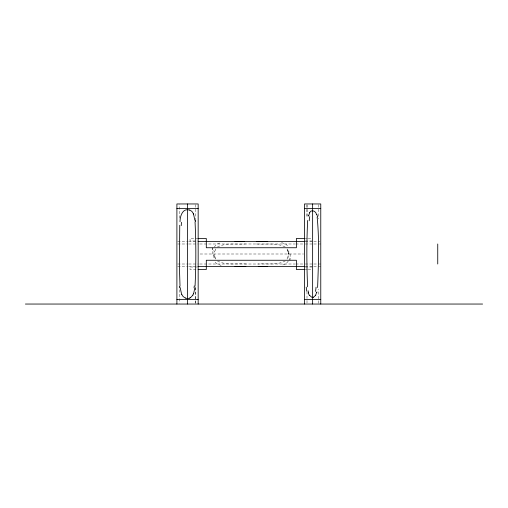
<?xml version="1.0" encoding="UTF-8"?>
<svg xmlns="http://www.w3.org/2000/svg" width="508" height="508" viewBox="0 0 508 508"><rect width="100%" height="100%" fill="white"/><g stroke="black" fill="none" stroke-linecap="round" stroke-linejoin="round"><path stroke-width="0.38" stroke-dasharray="2.54 1.91" d="M179.4 218.23L179.4 204.749M195.663 303.251L195.663 287.388M213.83 257.518L213.804 252.647M288.868 254L288.868 253.149M318.268 303.263L318.268 289.217M213.817 251.143L213.83 250.482M288.855 256.858L288.836 257.518M214.751 251.587L214.916 250.819M287.915 256.413L287.757 257.181M214.363 246.99L216.567 244.215L221.145 242.564M288.309 261.01L286.099 263.785L281.521 265.436M215.221 249.847L215.64 248.952M287.452 258.153L287.026 259.048M217.38 247.028C225.901 242.557 236.201 244.64 245.453 243.992M285.286 260.972C277.044 265.366 267.024 263.366 258.058 264.008M198.164 238.487L190.03 238.487L190.03 240.995L197.428 240.995M305.245 238.487L307.461 238.487M308.204 238.487L311.899 238.487M305.245 240.995L312.636 240.995M177.686 241.49L187.922 241.49M188.709 241.49L197.377 241.49M305.276 241.49L313.023 241.49M313.798 241.49L319.996 241.49M177.686 243.992L187.922 243.992M188.709 243.992L198.164 243.992M199.746 243.992L295.015 243.992M295.808 243.992L303.714 243.992M305.276 243.992L313.023 243.992M313.798 243.992L320.77 243.992M200.12 254L303.524 254M177.686 264.008L187.922 264.008M188.709 264.008L198.164 264.008M199.746 264.008L295.015 264.008M295.777 264.008L303.714 264.008M305.276 264.008L313.023 264.008M313.798 264.008L320.77 264.008M177.686 266.51L187.922 266.51M188.709 266.51L198.164 266.51M305.276 266.51L313.023 266.51M313.798 266.51L320.77 266.51M197.428 267.005L190.03 267.005L190.03 269.513L198.164 269.513M305.245 267.005L312.636 267.005M305.245 269.513L307.461 269.513M308.204 269.513L311.899 269.513M256.375 243.992C265.9 244.666 276.498 242.475 285.286 247.028M246.291 264.008C236.791 263.277 226.155 265.557 217.38 260.972M281.521 242.564L286.099 244.215L288.309 246.99M221.145 265.436L216.567 263.785L214.363 261.01M287.026 248.952L287.452 249.847M215.64 259.048L215.221 258.153M287.757 250.819L287.915 251.587M214.916 257.181L214.751 256.413M288.836 250.482L288.861 252.139M288.868 252.476L288.868 255.353M213.804 255.353L213.804 254.851M318.268 204.737L318.268 218.783M307.003 291.535L307.003 303.263M195.663 204.737L195.663 220.612M195.663 287.623L195.663 303.263M179.4 289.77L179.4 303.251M290.132 253.981A12.446 2.21 88.6 0 1 289.973 260.28M287.56 249.765A7.487 5.709 -81 0 1 287.884 250.749M288.315 251.371A8.369 5.118 -88.7 0 1 288.252 256.597M287.623 257.118A7.487 5.448 83.8 0 1 287.337 258.07M215.106 258.235A7.487 5.709 -81 0 1 214.789 257.251M214.357 256.629A8.369 5.118 -88.7 0 1 214.42 251.403M215.043 250.882A7.487 5.448 83.8 0 1 215.335 249.93M212.7 249.885A10.979 6.248 78.8 0 1 212.928 248.037M212.541 254.019A12.446 2.21 88.6 0 1 212.693 247.72M289.973 258.115A10.979 6.248 78.8 0 1 289.744 259.963M287.56 249.879A10.979 4 -85.4 0 1 287.591 251.136M215.106 258.121A10.979 4 -85.4 0 1 215.075 256.864M307.003 204.737L307.003 217.221L307.003 204.737"/><path stroke-width="0.76" d="M179.756 225.26L179.413 267.157L180.016 286.195M195.04 286.195C196.094 264.77 196.082 243.23 195.04 221.806M307.658 220.478C306.546 242.557 306.654 264.744 307.588 286.829M317.614 287.522C318.446 264.09 319.462 240.43 317.144 217.068M180.016 221.806C179.934 216.421 182.537 207.734 189.649 210.058M194.824 288.138L193.573 293.726M308.331 216.097L308.489 215.443M316.941 291.903L316.782 292.557M192.964 295.078L190.608 297.542M309.524 212.744C311.372 208.826 316.23 211.226 316.573 214.7M315.747 295.256L313.487 297.205M235.001 241.554L244.38 241.49M267.665 266.446L258.293 266.51M176.898 208.471L198.164 208.471M304.502 208.471L320.77 208.471M198.164 238.487L206.299 238.487L206.299 247.745L296.374 247.745L296.374 238.487L304.502 238.487M198.164 241.49L304.502 241.49M198.164 266.51L304.502 266.51M198.164 269.513L206.299 269.513L206.299 260.255L296.374 260.255L296.374 269.513L304.502 269.513M176.898 299.529L198.164 299.529M304.502 299.529L320.77 299.529M25.4 304.044L482.6 304.044M256.851 241.49L267.672 241.554M245.821 266.51L235.001 266.446M309.537 295.275L311.639 297.161A2.762 2.451 0.6 0 0 313.493 297.224M193.192 213.36L191.986 211.525L190.379 210.344A5.372 4.464 -5.3 0 0 189.636 210.09M181.87 294.64L183.077 296.475L184.677 297.656A5.372 4.464 -5.3 0 0 185.426 297.91M193.573 214.274L194.888 220.351M308.572 292.868L308.096 290.754M180.175 287.649L181.483 293.726A12.91 11.557 -58.4 0 0 181.807 294.678M437.744 243.992L437.744 264.008M320.77 304.044L320.77 203.956L304.502 203.956L304.502 304.044M312.636 203.956L312.636 304.044M198.164 304.044L198.164 203.956L176.898 203.956L176.898 304.044M187.528 203.956L187.528 304.044M316.052 287.198A35.903 28.511 81.2 0 1 315.519 291.395M316.49 292.468A12.129 11.011 68 0 1 315.589 295.161M309.391 295.364A11.386 10.776 -42.8 0 1 308.375 292.932M306.775 291.186A41.129 35.033 -77.1 0 1 306.21 287.109M309.22 220.802A35.903 28.511 81.2 0 1 309.753 216.605M308.781 215.532A12.129 11.011 68 0 1 309.683 212.839M316.916 214.56A20.822 19.031 -66.2 0 1 317.513 216.967M181.242 225.654A64.465 40.843 84.4 0 1 181.47 222.307M193.256 213.322A12.91 11.557 -58.4 0 1 193.65 214.236M195.339 220.193A48.622 35.541 -81.1 0 1 195.504 221.659M194.246 285.953A47.155 33.598 81.9 0 1 194.05 287.858M193.453 293.668A12.192 10.782 62.8 0 1 192.875 295.021M190.652 297.599A5.378 4.61 8.8 0 1 189.687 298.012M189.757 298.132A5.55 4.394 2.2 0 1 185.331 298.082M179.718 287.807A48.622 35.541 -81.1 0 1 179.559 286.341"/></g></svg>
